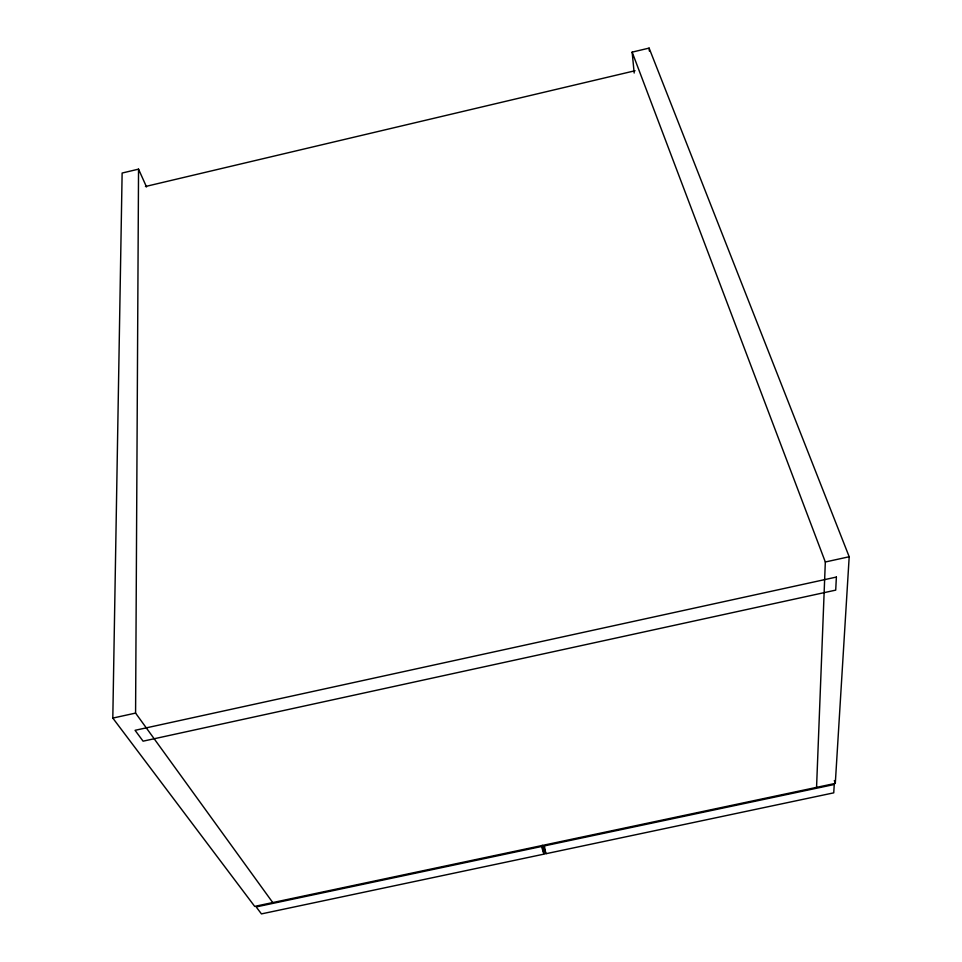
<?xml version="1.0" encoding="UTF-8"?>
<svg xmlns="http://www.w3.org/2000/svg" width="962" height="962" viewBox="0 0 962 962"><rect width="100%" height="100%" fill="white"/><g stroke="black" fill="none" stroke-linecap="round" stroke-linejoin="round"><path stroke-width="1.44" d="M272.739 902.56L135.582 713.095L138.54 169.144L122.126 173.04L112.807 718.085L254.689 906.384L835.293 783.405L849.193 556.757L649.109 48.1L632.142 52.128L634.186 73.028M816.558 787.373L825.324 561.988L632.142 52.128M145.43 186.508L635.052 70.731M112.807 718.085L135.582 713.095M825.324 561.988L849.193 556.757M543.951 854.136L261.436 913.9L256.193 906.925L541.522 846.5L543.951 854.136L542.267 845.297M545.875 853.739L833.741 792.844L834.246 784.499L543.458 846.091L545.875 853.739L544.456 846.368M138.54 169.144L146.537 186.965M834.319 780.555L835.293 783.405M649.109 48.1L649.362 51.082M836.375 577.068L835.713 590.127L143.085 741.173L135.065 730.314L836.375 577.068"/></g></svg>
